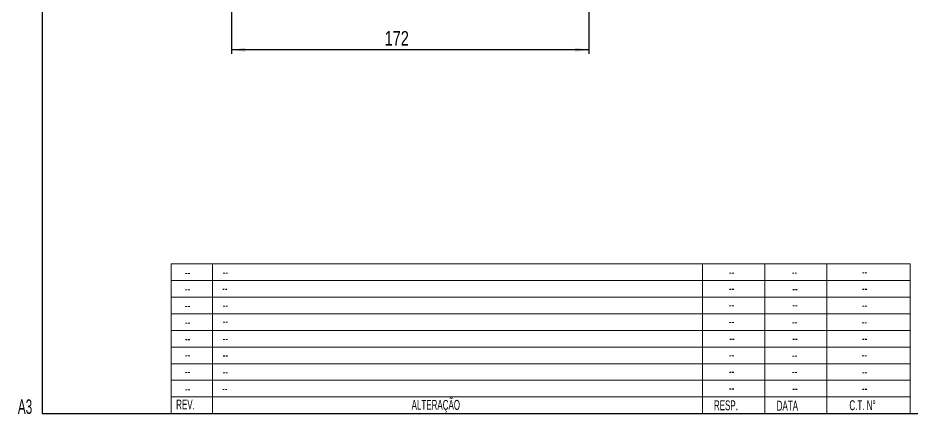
# Model space of a CAD drawing. Header units: millimetres. Extents: x 84 to 2066, y 33 to 1449.
# Drawn here: x 97 to 1174, y 33 to 510 of the extents above; entities that cross this region are included whole.
import ezdxf

# ---------------------------------------------------------------- set-up
doc = ezdxf.new("R2010")
doc.units = ezdxf.units.MM
doc.layers.add('COTAS', color=1, linetype='Continuous')
doc.styles.add('SLDTEXTSTYLE0', font='TXT', dxfattribs={"width": 0.75})
doc.styles.add('SLDTEXTSTYLE1', font='TXT', dxfattribs={"width": 0.605})
doc.dimstyles.new('SLDDIMSTYLE1', dxfattribs={"dimtxt": 17.5, "dimasz": 16.51, "dimexe": 0, "dimexo": 0.0625, "dimgap": 4.375, "dimtad": 1, "dimtoh": 1, "dimdec": 1, "dimrnd": 1e-09, "dimzin": 12, "dimdsep": 46, "dimtxsty": 'SLDTEXTSTYLE0', "dimsah": 1, "dimcen": 0.09, "dimadec": 0, "dimazin": 0, "dimtfac": 1, "dimtdec": 1, "dimtofl": 0, "dimtmove": 0, "dimatfit": 3, "dimfxl": 1, "dimtolj": 1, "dimtzin": 12, "dimarcsym": 0})

# ---------------------------------------------------------------- blocks, each defined once
blk = doc.blocks.new('*D12')
at = {"layer": 'COTAS', "ltscale": 5}
for p, q in [((784.4, 659.1), (784.4, 466.6)), ((354.4, 636.6), (354.4, 466.6)), ((784.4, 471.6), (354.4, 471.6))]:
    blk.add_line(p, q, dxfattribs=at)
for points in [[(354.4, 471.6), (370.9, 469.1), (370.9, 474.2)], [(784.4, 471.6), (767.9, 474.2), (767.9, 469.1)]]:
    blk.add_solid(points, dxfattribs=at)
at = {"layer": 'COTAS', "ltscale": 5, "insert": (538.6, 494.2), "char_height": 17.5, "attachment_point": 1, "style": 'SLDTEXTSTYLE0'}
blk.add_mtext('172', dxfattribs=at)

msp = doc.modelspace()

# ---------------------------------------------------------------- linework, layer by layer
at = {"color": 7, "linetype": 'Continuous', "lineweight": 30, "ltscale": 5}
for p, q in [((126.43, 1448.801), (126.43, 33.801)), ((126.43, 33.801), (2066.43, 33.801))]:
    msp.add_line(p, q, dxfattribs=at)
at = {"color": 7, "linetype": 'Continuous', "lineweight": 0, "ltscale": 5}
for p, q in [((281.414, 193.821), (281.414, 213.821)), ((281.414, 213.821), (1171.414, 213.821)), ((281.414, 213.821), (281.414, 33.821)), ((331.414, 213.821), (331.414, 33.821)), ((921.414, 213.821), (921.414, 33.821)), ((996.414, 213.821), (996.414, 33.821)), ((1071.414, 213.821), (1071.414, 33.821)), ((1171.414, 193.821), (1171.414, 213.821)), ((1171.414, 33.821), (1171.414, 213.821)), ((281.414, 173.821), (281.414, 193.821)), ((281.414, 193.821), (1171.414, 193.821)), ((281.414, 193.821), (1171.414, 193.821)), ((1171.414, 173.821), (1171.414, 193.821)), ((281.414, 153.821), (281.414, 173.821)), ((281.414, 173.821), (1171.414, 173.821)), ((281.414, 173.821), (1171.414, 173.821)), ((1171.414, 153.821), (1171.414, 173.821)), ((281.414, 133.821), (281.414, 153.821)), ((281.414, 153.821), (1171.414, 153.821)), ((281.414, 153.821), (1171.414, 153.821)), ((1171.414, 133.821), (1171.414, 153.821)), ((281.414, 113.821), (281.414, 133.821)), ((281.414, 133.821), (1171.414, 133.821)), ((281.414, 133.821), (1171.414, 133.821)), ((1171.414, 113.821), (1171.414, 133.821)), ((281.414, 93.821), (281.414, 113.821)), ((281.414, 113.821), (1171.414, 113.821)), ((281.414, 113.821), (1171.414, 113.821)), ((1171.414, 93.821), (1171.414, 113.821)), ((281.414, 73.821), (281.414, 93.821)), ((281.414, 93.821), (1171.414, 93.821)), ((281.414, 93.821), (1171.414, 93.821)), ((1171.414, 73.821), (1171.414, 93.821)), ((281.414, 53.821), (281.414, 73.821)), ((281.414, 73.821), (1171.414, 73.821)), ((281.414, 73.821), (1171.414, 73.821)), ((1171.414, 53.821), (1171.414, 73.821)), ((281.414, 33.821), (281.414, 53.821)), ((281.414, 53.821), (1171.414, 53.821)), ((281.414, 53.821), (1171.414, 53.821)), ((1171.414, 33.821), (1171.414, 53.821)), ((281.414, 33.821), (1171.414, 33.821))]:
    msp.add_line(p, q, dxfattribs=at)

# ---------------------------------------------------------------- texts
at = {"color": 7, "linetype": 'Continuous', "lineweight": 0, "ltscale": 5, "attachment_point": 1, "style": 'SLDTEXTSTYLE1'}
for s, insert, char_height in [('--', (298.209, 209.679), 11.9062), ('--', (343.686, 210.179), 11.9062), ('--', (953.337, 209.995), 11.9062), ('--', (1029.072, 209.995), 11.9062), ('--', (1113.469, 210.439), 11.9062), ('--', (298.143, 190.008), 11.9062), ('--', (343.054, 190.59), 11.9062), ('--', (953.337, 190.672), 11.9062), ('--', (1029.516, 190.228), 11.9062), ('--', (1113.469, 190.672), 11.9062), ('--', (298.235, 169.97), 11.9062), ('--', (343.686, 170.369), 11.9062), ('--', (953.559, 170.684), 11.9062), ('--', (1029.516, 170.684), 11.9062), ('--', (1113.469, 170.462), 11.9062), ('--', (298.29, 149.931), 11.9062), ('--', (343.475, 150.99), 11.9062), ('--', (953.559, 150.695), 11.9062), ('--', (1029.294, 150.251), 11.9062), ('--', (1113.246, 150.251), 11.9062), ('--', (298.238, 129.971), 11.9062), ('--', (343.686, 130.136), 11.9062), ('--', (953.781, 130.484), 11.9062), ('--', (1029.516, 130.484), 11.9062), ('--', (1113.469, 130.484), 11.9062), ('--', (298.317, 110.539), 11.9062), ('--', (343.686, 110.336), 11.9062), ('--', (953.559, 110.495), 11.9062), ('--', (1029.294, 110.273), 11.9062), ('--', (1113.246, 110.495), 11.9062), ('--', (298.238, 90.526), 11.9062), ('--', (343.686, 90.115), 11.9062), ('--', (953.337, 90.729), 11.9062), ('--', (1029.294, 90.507), 11.9062), ('--', (1113.691, 90.063), 11.9062), ('--', (298.275, 69.614), 11.9062), ('--', (343.054, 70.104), 11.9062), ('--', (953.337, 70.74), 11.9062), ('--', (1029.516, 70.296), 11.9062), ('--', (1113.691, 70.296), 11.9062), ('A3', (96.991, 50.896), 17.5), ('REV.', (287.631, 50.652), 11.9062), ('ALTERAÇÃO', (571.159, 50.219), 11.9062), ('RESP.', (935.234, 49.701), 11.9062), ('DATA', (1010.849, 49.244), 11.9062), ('C.T. N°', (1098.376, 49.802), 11.9062)]:
    msp.add_mtext(s, dxfattribs=dict(at, insert=insert, char_height=char_height))

# ---------------------------------------------------------------- dimensions: what is measured, and where the dimension line sits
at = {"layer": 'COTAS', "ltscale": 5}
dim = msp.add_linear_dim(base=(354.389, 471.641), p1=(784.389, 664.141), p2=(354.389, 641.641), dimstyle='SLDDIMSTYLE1', dxfattribs=at)
dim.commit()
dim.dimension.update_dxf_attribs({"geometry": '*D12', "text_midpoint": (557.95, 471.641), "dimtype": 160})

doc.saveas('drawing.dxf')
